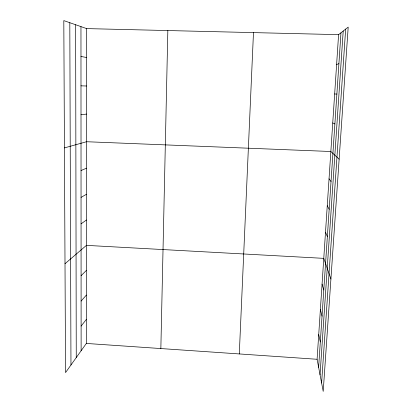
<?xml version="1.0" encoding="UTF-8"?>
<svg xmlns="http://www.w3.org/2000/svg" width="412" height="412" viewBox="0 0 412 412"><rect width="100%" height="100%" fill="white"/><g stroke="black" fill="none" stroke-linecap="round" stroke-linejoin="round"><path stroke-width="0.62" d="M86.34 343.443L86.644 28.603L63.809 20.6L65.544 372.592L86.34 343.443L317.091 359.279L323.209 391.4L348.192 27.12L338.592 34.649L86.644 28.603M160.85 348.557L167.838 30.55M239.29 353.939L253.478 32.605M317.091 359.279L338.592 34.649M318.62 367.308L340.971 32.78M320.052 374.817L343.206 31.029M321.607 382.995L345.658 29.108M81.112 326.077L86.36 319.424M81.102 301.059L86.386 295.074M81.087 275.69L86.407 270.39M65.008 263.721L86.432 245.372L323.775 258.36L330.918 279.017M81.061 223.86L86.458 219.998M81.051 197.384L86.484 194.273M81.035 170.522L86.505 168.189M336.609 64.54L338.906 63.664M64.437 147.908L86.53 141.728L330.851 151.508L339.133 159.181M81.01 114.768L86.561 114.073M80.994 85.835L86.587 86.005M334.662 93.977L336.877 94.054M80.979 56.454L86.613 57.52M332.742 122.961L334.879 123.971M329.044 178.808L331.032 181.558M327.262 205.706L329.178 209.286M325.506 232.224L327.355 236.596M322.066 284.126L323.781 290.027M320.387 309.53L322.035 316.164M318.728 334.58L320.315 341.919M75.633 24.746L76.256 357.57M69.808 22.706L70.967 364.986M80.963 26.615L81.123 350.751"/></g></svg>
